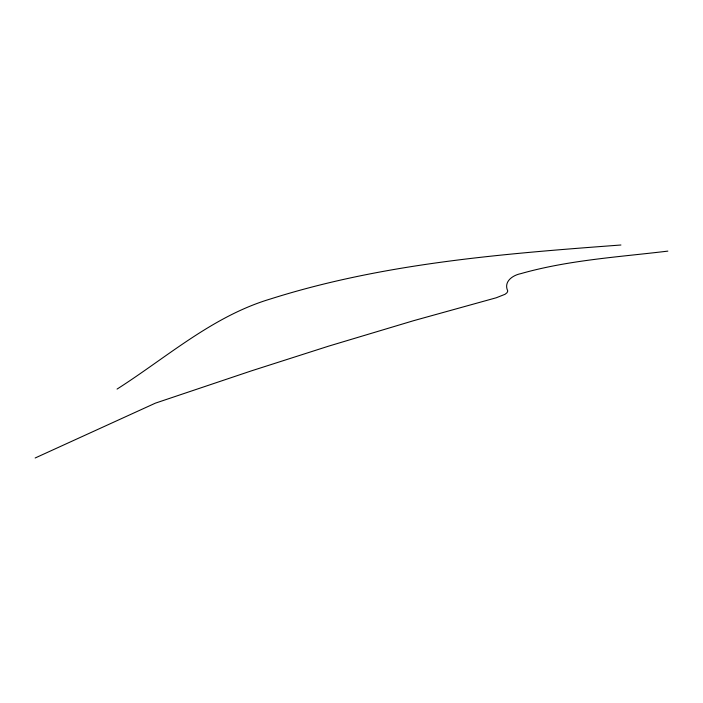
<?xml version="1.0" encoding="UTF-8"?>
<svg xmlns="http://www.w3.org/2000/svg" width="703" height="703" viewBox="0 0 703 703"><rect width="100%" height="100%" fill="white"/><g stroke="black" fill="none" stroke-linecap="round" stroke-linejoin="round"><path stroke-width="1.05" d="M117.058 389.084C166.883 357.326 212.491 316.341 270.145 299.074C383.443 263.115 503.049 253.783 620.934 245.004M35.15 457.996L155.442 403.127L251.428 370.859L328.67 346.131L413.619 320.682L496.256 297.773L505.062 294.285L507.048 292.685L507.768 291.016C503.401 281.824 512.338 275.356 520.738 273.66C568.578 260.048 618.675 257.043 667.85 251.12"/></g></svg>
